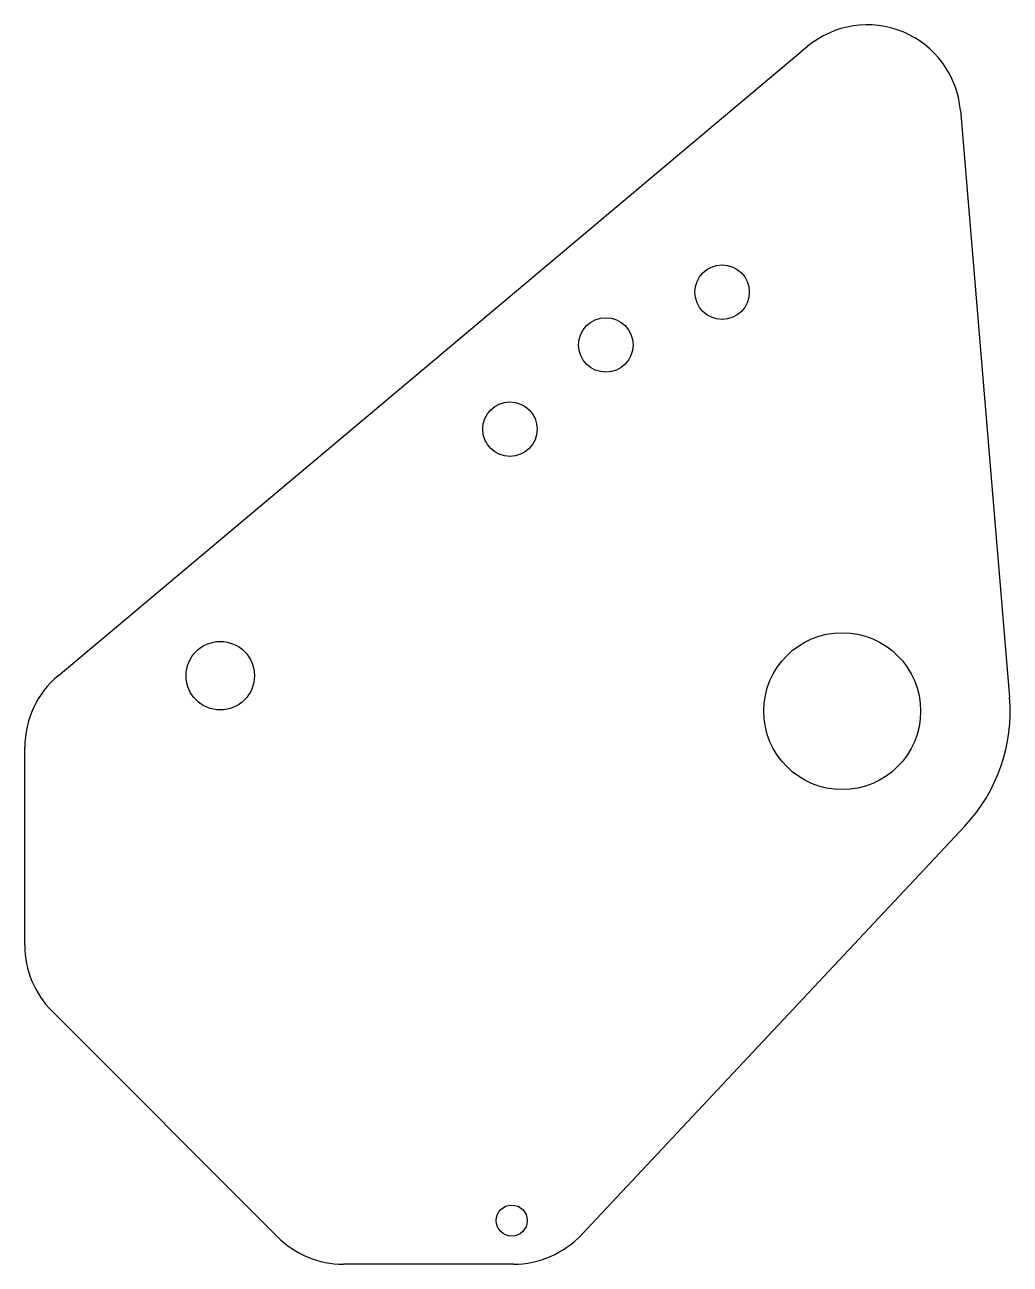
# Model space of a CAD drawing. Extents: x -79 to 79, y -100 to 100.
import ezdxf

# ---------------------------------------------------------------- set-up
doc = ezdxf.new("R2010")
doc.units = 0

msp = doc.modelspace()

# ---------------------------------------------------------------- linework, layer by layer
at = {"layer": 'TAGLIO', "color": 0}
for p, q in [((-13.622869, 45.493359), (46.565444, 95.997351)), ((71.154529, 85.763298), (79.074457, -8.443263)), ((-73.811182, -5.010632), (-13.622869, 45.493359)), ((-79.169368, -48.29348), (-79.169368, -16.501299)), ((71.85331, -29.186036), (10.274213, -94.773832)), ((-38.562767, -95.113286), (-74.77597, -58.900082)), ((-0.66131, -99.506684), (-27.956165, -99.506684))]:
    msp.add_line(p, q, dxfattribs=at)
for centre, radius in [((32.874753, 56.58315), 4.375), ((14.198461, 48.10138), 4.375), ((-1.217415, 34.570116), 4.375), ((-47.759211, -5.014331), 5.5), ((52.169368, -10.705169), 12.6), ((-0.930632, -92.506684), 2.5)]:
    msp.add_circle(centre, radius, dxfattribs=at)
for centre, radius, start, end in [((56.207258, 84.506684), 15, 4.805545, 130), ((-64.169368, -16.501299), 15, 130, 180), ((52.169368, -10.705169), 27, 316.805545, 4.805545), ((-64.169368, -48.29348), 15, 180, 225), ((-27.956165, -84.506684), 15, 225, 270), ((-0.66131, -84.506684), 15, 270, 316.805545)]:
    msp.add_arc(centre, radius, start, end, dxfattribs=at)

doc.saveas('drawing.dxf')
